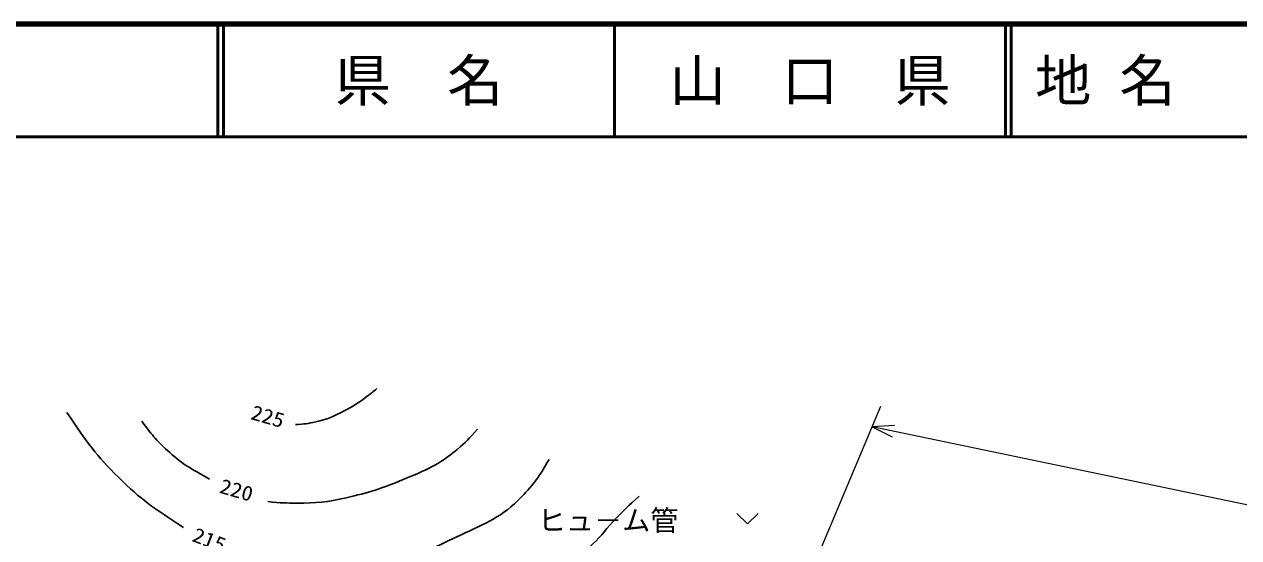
# Model space of a CAD drawing. Units: millimetres, scale not verified. Extents: x 40000 to 680000, y 20000 to 380000.
# Drawn here: x 280538 to 388479, y 334326 to 380000 of the extents above; entities that cross this region are included whole.
import ezdxf
from ezdxf.enums import TextEntityAlignment as Align

# ---------------------------------------------------------------- set-up
doc = ezdxf.new("R2010")
doc.units = ezdxf.units.MM
doc.header["$LTSCALE"] = 1000
for name, color, linetype, lineweight in [('M-BGD', 7, 'Continuous', 25), ('M-STR-HTXT', 7, 'Continuous', 13), ('M-TTL', 2, 'Continuous', 140), ('M-TTL-LINE', 7, 'Continuous', 50)]:
    doc.layers.add(name, color=color, linetype=linetype, lineweight=lineweight)
doc.layers.add('M-TTL-TXT', color=7, linetype='Continuous')
doc.styles.add('ＭＳ ゴシック', font='')
doc.styles.get('ＭＳ ゴシック').set_extended_font_data('MS Gothic')

msp = doc.modelspace()

# ---------------------------------------------------------------- linework, layer by layer
at = {"layer": 'M-BGD'}
for p in [(343879, 336492), (345754, 336492)]:
    msp.add_line(p, (344817, 335555), dxfattribs=at)
for points, knots in [([(304633, 344396), (305457, 344437), (305744, 344477), (306439, 344628), (307481, 344854), (308032, 345137), (308982, 345622), (309807, 346043), (310255, 346318), (310990, 346881), (311348, 347154), (311478, 347253), (311881, 347613)], [0, 0, 0, 0, 1, 1, 1, 2, 2, 2, 3, 3, 3, 4, 4, 4, 4]), ([(284322, 345475), (286209, 342691), (286872, 341702), (288939, 339673), (290964, 337685), (291934, 337041), (294687, 335231)], [0, 0, 0, 0, 1, 1, 1, 2, 2, 2, 2]), ([(297009, 339546), (295330, 340476), (294710, 340793), (293470, 341896), (292379, 342867), (291998, 343336), (290976, 344681)], [0, 0, 0, 0, 1, 1, 1, 2, 2, 2, 2]), ([(320825, 343986), (320078, 343108), (319763, 342836), (319003, 342183), (317375, 340784), (316187, 340329), (314207, 339499), (312291, 338695), (311166, 338343), (309140, 337881), (307469, 337499), (306492, 337402), (304778, 337405), (303766, 337406), (303387, 337416), (302190, 337540)], [0, 0, 0, 0, 1, 1, 1, 2, 2, 2, 3, 3, 3, 4, 4, 4, 5, 5, 5, 5]), ([(299293, 333030), (301487, 332399), (302207, 332232), (304116, 331937), (306653, 331546), (308139, 331301), (310682, 331654), (314207, 332142), (316105, 333029), (319316, 334562), (321570, 335639), (323008, 336154), (324734, 337959), (325852, 339127), (326295, 339719), (327189, 341291)], [0, 0, 0, 0, 1, 1, 1, 2, 2, 2, 3, 3, 3, 4, 4, 4, 5, 5, 5, 5]), ([(311525, 325376), (313165, 325657), (313623, 325726), (314948, 326041), (315989, 326288), (316606, 326338), (317595, 326747), (318454, 327103), (318887, 327408), (319686, 327883), (320394, 328305), (320745, 328615), (321458, 329029), (322177, 329445), (322576, 329701), (323355, 329990), (324504, 330416), (325234, 330378), (326391, 330780), (327330, 331106), (327841, 331355), (328688, 331875), (329676, 332482), (330177, 332917), (331023, 333710), (331925, 334557), (332275, 335183), (333140, 336068), (333909, 336856), (334185, 337112), (335177, 338015)], [0, 0, 0, 0, 1, 1, 1, 2, 2, 2, 3, 3, 3, 4, 4, 4, 5, 5, 5, 6, 6, 6, 7, 7, 7, 8, 8, 8, 9, 9, 9, 10, 10, 10, 10])]:
    msp.add_open_spline(points, degree=3, knots=knots, dxfattribs=at)
at = {"layer": 'M-STR-HTXT'}
for p, q in [((342030, 311139), (356664, 346041)), ((357888, 344308), (355891, 344196)), ((558521, 301837), (355891, 344196)), ((355891, 344196), (357676, 343294))]:
    msp.add_line(p, q, dxfattribs=at)
at = {"layer": 'M-TTL'}
msp.add_line((680000, 380000), (40000, 380000), dxfattribs=at)
at = {"layer": 'M-TTL-LINE'}
for p, q in [((297750, 380000), (297750, 370000)), ((298250, 380000), (298250, 370000)), ((333000, 380000), (333000, 370000)), ((367750, 380000), (367750, 370000)), ((368250, 380000), (368250, 370000)), ((40000, 370000), (680000, 370000))]:
    msp.add_line(p, q, dxfattribs=at)

# ---------------------------------------------------------------- texts
at = {"layer": 'M-BGD', "style": 'ＭＳ ゴシック', "width": 1.1}
for s, rotation, p in [('225', 343.873, (302187, 345117)), ('220', 343.873, (299405, 338568)), ('215', 338.873, (296986, 334135))]:
    msp.add_text(s, height=1320, rotation=rotation, dxfattribs=at).set_placement(p, align=Align.MIDDLE_CENTER)
at = {"layer": 'M-STR-HTXT', "style": 'ＭＳ ゴシック'}
msp.add_text('ヒュ－ム管', height=1833, dxfattribs=at).set_placement((326183, 334402), align=Align.BOTTOM_LEFT)
at = {"layer": 'M-TTL-TXT', "style": 'ＭＳ ゴシック'}
for s, p in [('県\u3000名', (315625, 375000)), ('山\u3000口\u3000県', (350375, 375000))]:
    msp.add_text(s, height=3666, dxfattribs=at).set_placement(p, align=Align.MIDDLE_CENTER)
msp.add_text('地 名', height=3666, dxfattribs=at).set_placement((370380, 375000), align=Align.MIDDLE_LEFT)

doc.saveas('drawing.dxf')
